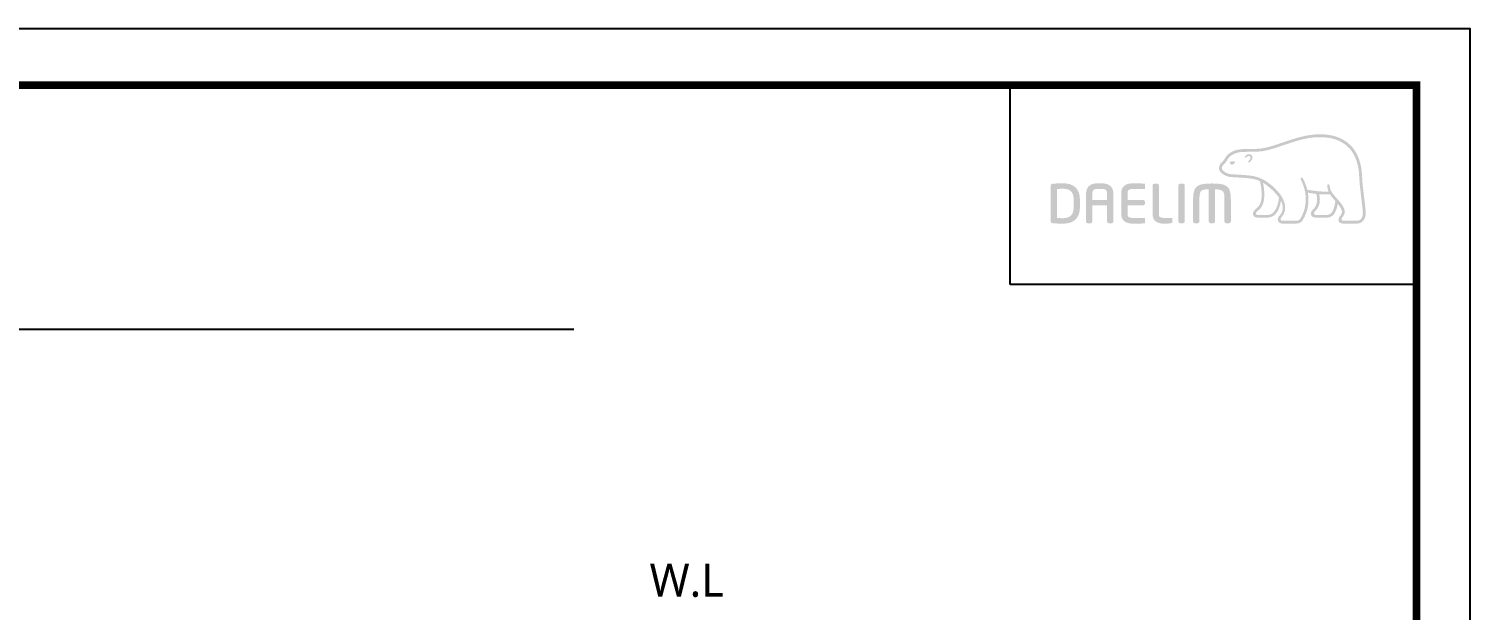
# Model space of a CAD drawing. Extents: x 6534 to 7663, y 0 to 827.
# Drawn here: x 7172.8 to 7662.8, y 629.1 to 826.8 of the extents above; entities that cross this region are included whole.
import ezdxf

# ---------------------------------------------------------------- set-up
doc = ezdxf.new("R2010")
doc.units = 0
doc.header["$LTSCALE"] = 30
doc.header["$MEASUREMENT"] = 0
doc.layers.get('0').update_dxf_attribs({"linetype": 'CONTINUOUS'})
doc.layers.add('치수선', color=7, linetype='CONTINUOUS', lineweight=20)
doc.styles.add('Daelim Dimension', font='NanumGothic.ttf')

msp = doc.modelspace()

# ---------------------------------------------------------------- hatches: boundary and pattern name
h = msp.add_hatch(color=5)
edge = h.paths.add_edge_path()
edge.add_spline(control_points=[(7622.57, 786.73), (7618.52, 791.27), (7612.22, 791.32), (7607.64, 790.56)], knot_values=[4, 4, 4, 4, 5, 5, 5, 5], degree=3, periodic=0)
edge.add_spline(control_points=[(7607.64, 790.56), (7604.86, 790.1), (7602.16, 789.18), (7599.55, 788.3)], knot_values=[5, 5, 5, 5, 6, 6, 6, 6], degree=3, periodic=0)
edge.add_spline(control_points=[(7599.55, 788.3), (7597.39, 787.55), (7595.13, 786.78), (7592.88, 786.29)], knot_values=[6, 6, 6, 6, 7, 7, 7, 7], degree=3, periodic=0)
edge.add_spline(control_points=[(7592.88, 786.29), (7591.32, 785.96), (7589.35, 785.95), (7587.61, 785.94)], knot_values=[7, 7, 7, 7, 8, 8, 8, 8], degree=3, periodic=0)
edge.add_spline(control_points=[(7587.61, 785.94), (7587.61, 785.94), (7585.96, 785.92), (7585.96, 785.92)], knot_values=[8.00001, 8.00001, 8.00001, 8.00001, 9, 9, 9, 9], degree=3, periodic=0)
edge.add_spline(control_points=[(7585.96, 785.92), (7582.7, 785.84), (7580.47, 784.71), (7579.36, 782.57)], knot_values=[9, 9, 9, 9, 10, 10, 10, 10], degree=3, periodic=0)
edge.add_spline(control_points=[(7579.36, 782.57), (7579.36, 782.57), (7579.3, 782.47), (7579.3, 782.47)], knot_values=[10.00001, 10.00001, 10.00001, 10.00001, 11, 11, 11, 11], degree=3, periodic=0)
edge.add_spline(control_points=[(7579.3, 782.47), (7579.12, 782.16), (7578.88, 781.89), (7578.6, 781.63)], knot_values=[11, 11, 11, 11, 12, 12, 12, 12], degree=3, periodic=0)
edge.add_spline(control_points=[(7578.6, 781.63), (7578.3, 781.33), (7577.99, 781.03), (7577.78, 780.65)], knot_values=[12, 12, 12, 12, 13, 13, 13, 13], degree=3, periodic=0)
edge.add_spline(control_points=[(7577.78, 780.65), (7577.36, 779.91), (7577.32, 779.17), (7577.68, 778.49)], knot_values=[13, 13, 13, 13, 14, 14, 14, 14], degree=3, periodic=0)
edge.add_spline(control_points=[(7577.68, 778.49), (7578.38, 777.18), (7580.34, 776.48), (7581.52, 776.39), (7581.52, 776.39), (7583.27, 776.29), (7583.27, 776.29)], knot_values=[14, 14, 14, 14, 15, 15, 15, 16, 16, 16, 16], degree=3, periodic=0)
edge.add_spline(control_points=[(7583.27, 776.29), (7585.13, 776.18), (7587.46, 776.04), (7588.83, 775.8)], knot_values=[16, 16, 16, 16, 17, 17, 17, 17], degree=3, periodic=0)
edge.add_spline(control_points=[(7588.83, 775.8), (7589.71, 775.64), (7590.55, 775.37), (7591.33, 775.02)], knot_values=[17, 17, 17, 17, 18, 18, 18, 18], degree=3, periodic=0)
edge.add_spline(control_points=[(7591.33, 775.02), (7591.37, 774.93), (7592.06, 772.38), (7591.92, 769.58)], knot_values=[18, 18, 18, 18, 19, 19, 19, 19], degree=3, periodic=0)
edge.add_spline(control_points=[(7591.92, 769.58), (7591.8, 767.02), (7590.66, 766.13), (7589.86, 765.48)], knot_values=[19, 19, 19, 19, 20, 20, 20, 20], degree=3, periodic=0)
edge.add_spline(control_points=[(7589.86, 765.48), (7589.85, 765.46), (7589.06, 764.85), (7589.01, 764.09)], knot_values=[20, 20, 20, 20, 21, 21, 21, 21], degree=3, periodic=0)
edge.add_spline(control_points=[(7589.01, 764.09), (7588.97, 763.68), (7589.08, 763.31), (7589.33, 763.06)], knot_values=[21, 21, 21, 21, 22, 22, 22, 22], degree=3, periodic=0)
edge.add_spline(control_points=[(7589.33, 763.06), (7589.6, 762.76), (7590, 762.62), (7590.53, 762.62), (7590.53, 762.62), (7594.06, 762.62), (7594.06, 762.62)], knot_values=[22, 22, 22, 22, 23, 23, 23, 24, 24, 24, 24], degree=3, periodic=0)
edge.add_spline(control_points=[(7594.06, 762.62), (7596.96, 762.62), (7598.19, 766.01), (7598.49, 768.37)], knot_values=[24, 24, 24, 24, 25, 25, 25, 25], degree=3, periodic=0)
edge.add_spline(control_points=[(7598.49, 768.37), (7599.35, 766.68), (7599.33, 764.76), (7598.24, 763.55)], knot_values=[25, 25, 25, 25, 26, 26, 26, 26], degree=3, periodic=0)
edge.add_spline(control_points=[(7598.24, 763.55), (7598.24, 763.55), (7597.3, 762.68), (7597.41, 761.84)], knot_values=[26.00001, 26.00001, 26.00001, 26.00001, 27, 27, 27, 27], degree=3, periodic=0)
edge.add_spline(control_points=[(7597.41, 761.84), (7597.5, 760.95), (7598.23, 760.6), (7598.82, 760.6), (7598.82, 760.6), (7603.86, 760.6), (7603.86, 760.6)], knot_values=[27, 27, 27, 27, 28, 28, 28, 29, 29, 29, 29], degree=3, periodic=0)
edge.add_spline(control_points=[(7603.86, 760.6), (7604.75, 760.6), (7605.46, 761.01), (7605.93, 761.78)], knot_values=[29, 29, 29, 29, 30, 30, 30, 30], degree=3, periodic=0)
edge.add_spline(control_points=[(7605.93, 761.78), (7607.99, 765.17), (7608.09, 768.5), (7607.64, 771.1)], knot_values=[30, 30, 30, 30, 31, 31, 31, 31], degree=3, periodic=0)
edge.add_spline(control_points=[(7607.64, 771.1), (7608.25, 770.98), (7609.28, 770.79), (7610.54, 770.66)], knot_values=[31, 31, 31, 31, 32, 32, 32, 32], degree=3, periodic=0)
edge.add_spline(control_points=[(7610.54, 770.66), (7610.61, 770.3), (7610.76, 769.51), (7610.76, 769.51)], knot_values=[32, 32, 32, 32, 33, 33, 33, 33], degree=3, periodic=0)
edge.add_spline(control_points=[(7610.76, 769.51), (7610.78, 769.21), (7610.78, 768.94), (7610.78, 768.68)], knot_values=[33, 33, 33, 33, 34, 34, 34, 34], degree=3, periodic=0)
edge.add_spline(control_points=[(7610.78, 768.68), (7610.78, 766.73), (7609.92, 765.89), (7609.43, 765.41)], knot_values=[34, 34, 34, 34, 35, 35, 35, 35], degree=3, periodic=0)
edge.add_spline(control_points=[(7609.43, 765.41), (7609.41, 765.41), (7608.76, 764.73), (7608.68, 764.17)], knot_values=[35, 35, 35, 35, 36, 36, 36, 36], degree=3, periodic=0)
edge.add_spline(control_points=[(7608.68, 764.17), (7608.68, 764.17), (7608.54, 763.59), (7609.04, 763.07)], knot_values=[36.00001, 36.00001, 36.00001, 36.00001, 37, 37, 37, 37], degree=3, periodic=0)
edge.add_spline(control_points=[(7609.04, 763.07), (7609.32, 762.78), (7609.77, 762.62), (7610.37, 762.62), (7610.37, 762.62), (7614.27, 762.62), (7614.27, 762.62)], knot_values=[37, 37, 37, 37, 38, 38, 38, 39, 39, 39, 39], degree=3, periodic=0)
edge.add_spline(control_points=[(7614.27, 762.62), (7616.78, 762.62), (7617.54, 765.71), (7617.79, 767.3)], knot_values=[39, 39, 39, 39, 40, 40, 40, 40], degree=3, periodic=0)
edge.add_spline(control_points=[(7617.79, 767.3), (7618.24, 766.73), (7618.74, 766.06), (7619.05, 765.41)], knot_values=[40, 40, 40, 40, 41, 41, 41, 41], degree=3, periodic=0)
edge.add_spline(control_points=[(7619.05, 765.41), (7619.26, 764.97), (7619.29, 764.48), (7619.13, 764.02)], knot_values=[41, 41, 41, 41, 42, 42, 42, 42], degree=3, periodic=0)
edge.add_spline(control_points=[(7619.13, 764.02), (7618.88, 763.19), (7617.83, 762.6), (7618.05, 761.6)], knot_values=[42, 42, 42, 42, 43, 43, 43, 43], degree=3, periodic=0)
edge.add_spline(control_points=[(7618.05, 761.6), (7618.23, 760.83), (7618.87, 760.6), (7619.53, 760.6), (7619.53, 760.6), (7624.55, 760.6), (7624.55, 760.6)], knot_values=[43, 43, 43, 43, 44, 44, 44, 45, 45, 45, 45], degree=3, periodic=0)
edge.add_spline(control_points=[(7624.55, 760.6), (7624.59, 760.6), (7625.6, 760.59), (7626.4, 761.45)], knot_values=[45, 45, 45, 45, 46, 46, 46, 46], degree=3, periodic=0)
edge.add_spline(control_points=[(7626.4, 761.45), (7627.15, 762.26), (7627.44, 763.47), (7627.27, 765.15)], knot_values=[46, 46, 46, 46, 47, 47, 47, 47], degree=3, periodic=0)
edge.add_spline(control_points=[(7627.27, 765.15), (7627.27, 765.15), (7626.51, 771.71), (7626.51, 771.71)], knot_values=[0, 0, 0, 0, 1, 1, 1, 1], degree=3, periodic=0)
edge.add_spline(control_points=[(7626.51, 771.71), (7626.23, 773.62), (7626.19, 774.64), (7626.14, 775.65), (7626.14, 775.65), (7625.96, 778.24), (7625.96, 778.24)], knot_values=[1, 1, 1, 1, 2, 2, 2, 3, 3, 3, 3], degree=3, periodic=0)
edge.add_spline(control_points=[(7625.96, 778.24), (7625.58, 781.78), (7624.43, 784.64), (7622.57, 786.73)], knot_values=[3, 3, 3, 3, 4, 4, 4, 4], degree=3, periodic=0)
edge = h.paths.add_edge_path(flags=16)
edge.add_spline(control_points=[(7593.09, 785.36), (7595.4, 785.85), (7597.68, 786.63), (7599.87, 787.38)], knot_values=[31, 31, 31, 31, 32, 32, 32, 32], degree=3, periodic=0)
edge.add_spline(control_points=[(7599.87, 787.38), (7602.43, 788.26), (7605.09, 789.16), (7607.81, 789.62)], knot_values=[32, 32, 32, 32, 33, 33, 33, 33], degree=3, periodic=0)
edge.add_spline(control_points=[(7607.81, 789.62), (7612.15, 790.33), (7618.1, 790.29), (7621.83, 786.1)], knot_values=[33, 33, 33, 33, 34, 34, 34, 34], degree=3, periodic=0)
edge.add_spline(control_points=[(7621.83, 786.1), (7623.56, 784.15), (7624.63, 781.47), (7625, 778.14), (7625, 778.14), (7625.18, 775.61), (7625.18, 775.61)], knot_values=[34, 34, 34, 34, 35, 35, 35, 36, 36, 36, 36], degree=3, periodic=0)
edge.add_spline(control_points=[(7625.18, 775.61), (7625.22, 774.58), (7625.28, 773.53), (7625.55, 771.58), (7625.55, 771.58), (7626.31, 765.04), (7626.31, 765.04)], knot_values=[36, 36, 36, 36, 37, 37, 37, 38, 38, 38, 38], degree=3, periodic=0)
edge.add_spline(control_points=[(7626.31, 765.04), (7626.44, 763.68), (7626.22, 762.71), (7625.71, 762.12)], knot_values=[38, 38, 38, 38, 39, 39, 39, 39], degree=3, periodic=0)
edge.add_spline(control_points=[(7625.71, 762.12), (7625.21, 761.57), (7624.59, 761.56), (7624.55, 761.56), (7624.55, 761.56), (7619.62, 761.56), (7619.62, 761.56)], knot_values=[0, 0, 0, 0, 1, 1, 1, 2, 2, 2, 2], degree=3, periodic=0)
edge.add_spline(control_points=[(7619.62, 761.56), (7619.31, 761.56), (7619.08, 761.69), (7619.08, 762.04)], knot_values=[2, 2, 2, 2, 3, 3, 3, 3], degree=3, periodic=0)
edge.add_spline(control_points=[(7619.08, 762.04), (7619.08, 762.56), (7619.74, 762.98), (7619.99, 763.65)], knot_values=[3, 3, 3, 3, 4, 4, 4, 4], degree=3, periodic=0)
edge.add_spline(control_points=[(7619.99, 763.65), (7620.27, 764.36), (7620.24, 765.13), (7619.92, 765.82)], knot_values=[4, 4, 4, 4, 5, 5, 5, 5], degree=3, periodic=0)
edge.add_spline(control_points=[(7619.92, 765.82), (7619.33, 767.06), (7618.46, 768.04), (7617.62, 768.99)], knot_values=[5, 5, 5, 5, 6, 6, 6, 6], degree=3, periodic=0)
edge.add_spline(control_points=[(7617.62, 768.99), (7616.42, 770.33), (7615.14, 771.62), (7615.05, 773.47)], knot_values=[6, 6, 6, 6, 7, 7, 7, 7], degree=3, periodic=0)
edge.add_spline(control_points=[(7615.05, 773.47), (7615.03, 773.73), (7614.92, 773.99), (7614.65, 773.98)], knot_values=[7, 7, 7, 7, 8, 8, 8, 8], degree=3, periodic=0)
edge.add_spline(control_points=[(7614.65, 773.98), (7614.39, 773.97), (7614.21, 773.73), (7614.22, 773.39)], knot_values=[8, 8, 8, 8, 9, 9, 9, 9], degree=3, periodic=0)
edge.add_spline(control_points=[(7614.22, 773.39), (7614.27, 772.68), (7614.46, 772.04), (7614.7, 771.46)], knot_values=[9, 9, 9, 9, 10, 10, 10, 10], degree=3, periodic=0)
edge.add_spline(control_points=[(7614.7, 771.46), (7611.46, 771.32), (7608.2, 771.96), (7607.41, 772.13)], knot_values=[10, 10, 10, 10, 11, 11, 11, 11], degree=3, periodic=0)
edge.add_spline(control_points=[(7607.41, 772.13), (7606.84, 774.45), (7605.91, 775.96), (7605.9, 775.99)], knot_values=[11, 11, 11, 11, 12, 12, 12, 12], degree=3, periodic=0)
edge.add_spline(control_points=[(7605.9, 775.99), (7605.75, 776.22), (7605.5, 776.3), (7605.32, 776.19)], knot_values=[12, 12, 12, 12, 13, 13, 13, 13], degree=3, periodic=0)
edge.add_spline(control_points=[(7605.32, 776.19), (7605.13, 776.07), (7605.09, 775.8), (7605.23, 775.57)], knot_values=[13, 13, 13, 13, 14, 14, 14, 14], degree=3, periodic=0)
edge.add_spline(control_points=[(7605.23, 775.57), (7605.27, 775.5), (7609.13, 768.94), (7605.11, 762.26)], knot_values=[14, 14, 14, 14, 15, 15, 15, 15], degree=3, periodic=0)
edge.add_spline(control_points=[(7605.11, 762.26), (7604.82, 761.78), (7604.42, 761.56), (7603.86, 761.56), (7603.86, 761.56), (7598.85, 761.56), (7598.85, 761.56)], knot_values=[15, 15, 15, 15, 16, 16, 16, 17, 17, 17, 17], degree=3, periodic=0)
edge.add_spline(control_points=[(7598.85, 761.56), (7598.64, 761.56), (7598.34, 761.71), (7598.34, 762.05)], knot_values=[17, 17, 17, 17, 18, 18, 18, 18], degree=3, periodic=0)
edge.add_spline(control_points=[(7598.34, 762.05), (7598.34, 762.4), (7598.82, 762.91), (7598.82, 762.91)], knot_values=[18, 18, 18, 18, 19, 19, 19, 19], degree=3, periodic=0)
edge.add_spline(control_points=[(7598.82, 762.91), (7600.83, 765.17), (7599.82, 768.67), (7597.87, 771)], knot_values=[19, 19, 19, 19, 20, 20, 20, 20], degree=3, periodic=0)
edge.add_spline(control_points=[(7597.87, 771), (7595.99, 773.24), (7592.92, 776.05), (7589, 776.75)], knot_values=[20, 20, 20, 20, 21, 21, 21, 21], degree=3, periodic=0)
edge.add_spline(control_points=[(7589, 776.75), (7587.58, 777), (7585.22, 777.14), (7583.32, 777.25), (7583.32, 777.25), (7581.59, 777.35), (7581.59, 777.35)], knot_values=[21, 21, 21, 21, 22, 22, 22, 23, 23, 23, 23], degree=3, periodic=0)
edge.add_spline(control_points=[(7581.59, 777.35), (7580.63, 777.42), (7579.04, 778.01), (7578.54, 778.94)], knot_values=[23, 23, 23, 23, 24, 24, 24, 24], degree=3, periodic=0)
edge.add_spline(control_points=[(7578.54, 778.94), (7578.32, 779.32), (7578.35, 779.73), (7578.63, 780.16)], knot_values=[24, 24, 24, 24, 25, 25, 25, 25], degree=3, periodic=0)
edge.add_spline(control_points=[(7578.63, 780.16), (7578.79, 780.44), (7579.04, 780.69), (7579.29, 780.95)], knot_values=[25, 25, 25, 25, 26, 26, 26, 26], degree=3, periodic=0)
edge.add_spline(control_points=[(7579.29, 780.95), (7579.59, 781.26), (7579.9, 781.57), (7580.15, 782)], knot_values=[26, 26, 26, 26, 27, 27, 27, 27], degree=3, periodic=0)
edge.add_spline(control_points=[(7580.15, 782), (7580.15, 782), (7580.22, 782.13), (7580.22, 782.13)], knot_values=[27.00001, 27.00001, 27.00001, 27.00001, 28, 28, 28, 28], degree=3, periodic=0)
edge.add_spline(control_points=[(7580.22, 782.13), (7581.17, 783.94), (7583.09, 784.88), (7585.99, 784.96)], knot_values=[28, 28, 28, 28, 29, 29, 29, 29], degree=3, periodic=0)
edge.add_spline(control_points=[(7585.99, 784.96), (7585.99, 784.96), (7587.61, 784.98), (7587.61, 784.98)], knot_values=[29.00001, 29.00001, 29.00001, 29.00001, 30, 30, 30, 30], degree=3, periodic=0)
edge.add_spline(control_points=[(7587.61, 784.98), (7589.38, 784.99), (7591.42, 785), (7593.09, 785.36)], knot_values=[30, 30, 30, 30, 31, 31, 31, 31], degree=3, periodic=0)
edge = h.paths.add_edge_path(flags=0)
edge.add_spline(control_points=[(7588.31, 784), (7588.65, 783.75), (7588.87, 783.38), (7588.81, 782.93)], knot_values=[8, 8, 8, 8, 9, 9, 9, 9], degree=3, periodic=0)
edge.add_spline(control_points=[(7588.81, 782.93), (7588.74, 782.28), (7588.18, 781.59), (7587.76, 781.37)], knot_values=[7, 7, 7, 7, 8, 8, 8, 8], degree=3, periodic=0)
edge.add_spline(control_points=[(7587.76, 781.37), (7587.61, 781.32), (7587.42, 781.35), (7587.37, 781.49)], knot_values=[6, 6, 6, 6, 7, 7, 7, 7], degree=3, periodic=0)
edge.add_spline(control_points=[(7587.37, 781.49), (7587.29, 781.64), (7587.38, 781.82), (7587.52, 781.9)], knot_values=[5, 5, 5, 5, 6, 6, 6, 6], degree=3, periodic=0)
edge.add_spline(control_points=[(7587.52, 781.9), (7587.76, 782.05), (7588.11, 782.51), (7588.16, 782.91)], knot_values=[4, 4, 4, 4, 5, 5, 5, 5], degree=3, periodic=0)
edge.add_spline(control_points=[(7588.16, 782.91), (7588.18, 783.16), (7588.11, 783.35), (7587.92, 783.49)], knot_values=[3, 3, 3, 3, 4, 4, 4, 4], degree=3, periodic=0)
edge.add_spline(control_points=[(7587.92, 783.49), (7587.4, 783.85), (7586.8, 783.14), (7586.74, 783.09)], knot_values=[2, 2, 2, 2, 3, 3, 3, 3], degree=3, periodic=0)
edge.add_spline(control_points=[(7586.74, 783.09), (7586.63, 782.96), (7586.44, 782.93), (7586.33, 783.03)], knot_values=[1, 1, 1, 1, 2, 2, 2, 2], degree=3, periodic=0)
edge.add_spline(control_points=[(7586.33, 783.03), (7586.2, 783.14), (7586.22, 783.33), (7586.33, 783.46)], knot_values=[0, 0, 0, 0, 1, 1, 1, 1], degree=3, periodic=0)
edge.add_spline(control_points=[(7586.33, 783.46), (7586.65, 783.81), (7587.52, 784.54), (7588.31, 784)], knot_values=[9, 9, 9, 9, 10, 10, 10, 10], degree=3, periodic=0)
edge = h.paths.add_edge_path(flags=16)
edge.add_spline(control_points=[(7592.82, 769.53), (7592.92, 771.56), (7592.62, 773.42), (7592.4, 774.45), (7592.4, 774.45), (7595.55, 772.65), (7597.85, 769.41)], knot_values=[5, 5, 5, 5, 6, 6, 6, 7, 7, 7, 7], degree=3, periodic=0)
edge.add_spline(control_points=[(7597.85, 769.41), (7597.68, 768.04), (7596.91, 763.52), (7594.06, 763.52), (7594.06, 763.52), (7590.53, 763.52), (7590.53, 763.52)], knot_values=[0, 0, 0, 0, 1, 1, 1, 2, 2, 2, 2], degree=3, periodic=0)
edge.add_spline(control_points=[(7590.53, 763.52), (7590.26, 763.52), (7589.96, 763.74), (7589.96, 764.08)], knot_values=[2, 2, 2, 2, 3, 3, 3, 3], degree=3, periodic=0)
edge.add_spline(control_points=[(7589.96, 764.08), (7589.96, 764.42), (7590.4, 764.76), (7590.44, 764.78)], knot_values=[3, 3, 3, 3, 4, 4, 4, 4], degree=3, periodic=0)
edge.add_spline(control_points=[(7590.44, 764.78), (7591.33, 765.48), (7592.67, 766.57), (7592.82, 769.53)], knot_values=[4, 4, 4, 4, 5, 5, 5, 5], degree=3, periodic=0)
edge = h.paths.add_edge_path(flags=0)
edge.add_spline(control_points=[(7582.9, 781.57), (7582.9, 781.57), (7583.01, 781.52), (7582.85, 781.33)], knot_values=[1.00001, 1.00001, 1.00001, 1.00001, 2, 2, 2, 2], degree=3, periodic=0)
edge.add_spline(control_points=[(7582.85, 781.33), (7582.42, 780.73), (7581.99, 780.6), (7581.99, 780.6)], knot_values=[2, 2, 2, 2, 2.99999, 2.99999, 2.99999, 2.99999], degree=3, periodic=0)
edge.add_spline(control_points=[(7581.99, 780.6), (7581.99, 780.6), (7581.67, 780.49), (7581.49, 780.7)], knot_values=[3.00001, 3.00001, 3.00001, 3.00001, 4, 4, 4, 4], degree=3, periodic=0)
edge.add_spline(control_points=[(7581.49, 780.7), (7581.13, 781.13), (7581.11, 781.37), (7581.11, 781.37), (7581.11, 781.37), (7581.08, 781.55), (7581.26, 781.59)], knot_values=[4, 4, 4, 4, 5, 5, 5, 6, 6, 6, 6], degree=3, periodic=0)
edge.add_spline(control_points=[(7582.9, 781.57), (7581.99, 781.93), (7581.26, 781.59), (7581.26, 781.59)], knot_values=[0.00001, 0.00001, 0.00001, 0.00001, 1, 1, 1, 1], degree=3, periodic=0)
edge = h.paths.add_edge_path(flags=16)
edge.add_spline(control_points=[(7611.51, 770.58), (7612.61, 770.5), (7613.99, 770.45), (7615.18, 770.52)], knot_values=[6, 6, 6, 6, 7, 7, 7, 7], degree=3, periodic=0)
edge.add_spline(control_points=[(7615.18, 770.52), (7615.63, 769.81), (7616.39, 768.92), (7616.97, 768.25)], knot_values=[7, 7, 7, 7, 8, 8, 8, 8], degree=3, periodic=0)
edge.add_spline(control_points=[(7616.97, 768.25), (7616.96, 768.19), (7616.65, 763.52), (7614.27, 763.52)], knot_values=[9, 9, 9, 9, 10, 10, 10, 10], degree=3, periodic=0)
edge.add_spline(control_points=[(7614.27, 763.52), (7614.27, 763.52), (7610.25, 763.52), (7610.25, 763.52)], knot_values=[0, 0, 0, 0, 1, 1, 1, 1], degree=3, periodic=0)
edge.add_spline(control_points=[(7610.25, 763.52), (7609.94, 763.52), (7609.7, 763.77), (7609.7, 764.08)], knot_values=[1, 1, 1, 1, 2, 2, 2, 2], degree=3, periodic=0)
edge.add_spline(control_points=[(7609.7, 764.08), (7609.7, 764.38), (7610.04, 764.75), (7610.06, 764.76)], knot_values=[2, 2, 2, 2, 3, 3, 3, 3], degree=3, periodic=0)
edge.add_spline(control_points=[(7610.06, 764.76), (7610.89, 765.56), (7611.72, 766.64), (7611.72, 768.67)], knot_values=[3, 3, 3, 3, 4, 4, 4, 4], degree=3, periodic=0)
edge.add_spline(control_points=[(7611.72, 768.67), (7611.72, 768.96), (7611.7, 769.27), (7611.66, 769.6)], knot_values=[4, 4, 4, 4, 5, 5, 5, 5], degree=3, periodic=0)
edge.add_spline(control_points=[(7611.66, 769.6), (7611.66, 769.6), (7611.55, 770.19), (7611.51, 770.58)], knot_values=[5.00001, 5.00001, 5.00001, 5.00001, 6, 6, 6, 6], degree=3, periodic=0)
h = msp.add_hatch(color=5)
edge = h.paths.add_edge_path()
edge.add_spline(control_points=[(7530.17, 768.6), (7530.17, 772.31), (7528.19, 774.27), (7524.45, 774.27)], knot_values=[7, 7, 7, 7, 8, 8, 8, 8], degree=3, periodic=0)
edge.add_spline(control_points=[(7524.45, 774.27), (7523.08, 774.27), (7521.35, 774.19), (7520.78, 774.09)], knot_values=[0, 0, 0, 0, 1, 1, 1, 1], degree=3, periodic=0)
edge.add_spline(control_points=[(7520.78, 774.09), (7520.43, 774.03), (7520.2, 773.77), (7520.2, 773.42), (7520.2, 773.42), (7520.2, 761.42), (7520.2, 761.42)], knot_values=[1, 1, 1, 1, 2, 2, 2, 3, 3, 3, 3], degree=3, periodic=0)
edge.add_spline(control_points=[(7520.2, 761.42), (7520.2, 761.05), (7520.43, 760.8), (7520.8, 760.71)], knot_values=[3, 3, 3, 3, 4, 4, 4, 4], degree=3, periodic=0)
edge.add_spline(control_points=[(7520.8, 760.71), (7521.35, 760.64), (7523.07, 760.55), (7524.45, 760.55)], knot_values=[4, 4, 4, 4, 5, 5, 5, 5], degree=3, periodic=0)
edge.add_spline(control_points=[(7524.45, 760.55), (7528.19, 760.55), (7530.17, 762.52), (7530.17, 766.23), (7530.17, 766.23), (7530.17, 768.6), (7530.17, 768.6)], knot_values=[5, 5, 5, 5, 6, 6, 6, 7, 7, 7, 7], degree=3, periodic=0)
edge = h.paths.add_edge_path(flags=16)
edge.add_spline(control_points=[(7524.44, 772.42), (7526.93, 772.42), (7528.04, 771.24), (7528.04, 768.6), (7528.04, 768.6), (7528.04, 768.01), (7528.04, 767.42)], knot_values=[4, 4, 4, 4, 5, 5, 5, 5.5, 5.5, 5.5, 5.5], degree=3, periodic=0)
edge.add_spline(control_points=[(7528.04, 767.42), (7528.04, 766.82), (7528.04, 766.23), (7528.04, 766.23)], knot_values=[5.5, 5.5, 5.5, 5.5, 6, 6, 6, 6], degree=3, periodic=0)
edge.add_spline(control_points=[(7528.04, 766.23), (7528.04, 763.66), (7526.86, 762.4), (7524.45, 762.4)], knot_values=[0, 0, 0, 0, 1, 1, 1, 1], degree=3, periodic=0)
edge.add_spline(control_points=[(7524.45, 762.4), (7524.45, 762.4), (7522.79, 762.43), (7522.36, 762.45), (7522.36, 762.45), (7522.36, 772.32), (7522.36, 772.32)], knot_values=[1.00001, 1.00001, 1.00001, 1.00001, 2, 2, 2, 3, 3, 3, 3], degree=3, periodic=0)
edge.add_spline(control_points=[(7522.36, 772.32), (7523.23, 772.41), (7524.44, 772.42), (7524.44, 772.42)], knot_values=[3, 3, 3, 3, 4, 4, 4, 4], degree=3, periodic=0)
h = msp.add_hatch(color=5)
edge = h.paths.add_edge_path()
edge.add_spline(control_points=[(7541.55, 770.41), (7541.55, 773.08), (7540.27, 774.27), (7537.4, 774.27)], knot_values=[13, 13, 13, 13, 14, 14, 14, 14], degree=3, periodic=0)
edge.add_spline(control_points=[(7537.4, 774.27), (7537.4, 774.27), (7536.36, 774.27), (7536.36, 774.27)], knot_values=[0.00001, 0.00001, 0.00001, 0.00001, 1, 1, 1, 1], degree=3, periodic=0)
edge.add_spline(control_points=[(7536.36, 774.27), (7533.49, 774.27), (7532.23, 773.08), (7532.23, 770.41), (7532.23, 770.41), (7532.23, 761.26), (7532.23, 761.26)], knot_values=[1, 1, 1, 1, 2, 2, 2, 3, 3, 3, 3], degree=3, periodic=0)
edge.add_spline(control_points=[(7532.23, 761.26), (7532.23, 760.94), (7532.48, 760.68), (7532.8, 760.68)], knot_values=[3, 3, 3, 3, 4, 4, 4, 4], degree=3, periodic=0)
edge.add_spline(control_points=[(7532.8, 760.68), (7532.8, 760.68), (7533.8, 760.68), (7533.8, 760.68)], knot_values=[4.00001, 4.00001, 4.00001, 4.00001, 5, 5, 5, 5], degree=3, periodic=0)
edge.add_spline(control_points=[(7533.8, 760.68), (7534.13, 760.68), (7534.37, 760.99), (7534.37, 761.26), (7534.37, 761.26), (7534.37, 762.58), (7534.37, 763.92)], knot_values=[5, 5, 5, 5, 6, 6, 6, 6.5, 6.5, 6.5, 6.5], degree=3, periodic=0)
edge.add_spline(control_points=[(7534.37, 763.92), (7534.37, 765.26), (7534.37, 766.63), (7534.37, 766.74), (7534.37, 766.74), (7539.41, 766.74), (7539.41, 766.74)], knot_values=[6.5, 6.5, 6.5, 6.5, 7, 7, 7, 8, 8, 8, 8], degree=3, periodic=0)
edge.add_spline(control_points=[(7539.41, 766.74), (7539.41, 766.53), (7539.41, 761.26), (7539.41, 761.26)], knot_values=[8, 8, 8, 8, 9, 9, 9, 9], degree=3, periodic=0)
edge.add_spline(control_points=[(7539.41, 761.26), (7539.41, 760.93), (7539.67, 760.68), (7539.98, 760.68)], knot_values=[9, 9, 9, 9, 10, 10, 10, 10], degree=3, periodic=0)
edge.add_spline(control_points=[(7539.98, 760.68), (7539.98, 760.68), (7540.98, 760.68), (7540.98, 760.68)], knot_values=[10.00001, 10.00001, 10.00001, 10.00001, 11, 11, 11, 11], degree=3, periodic=0)
edge.add_spline(control_points=[(7540.98, 760.68), (7541.32, 760.68), (7541.55, 761), (7541.55, 761.26), (7541.55, 761.26), (7541.55, 770.41), (7541.55, 770.41)], knot_values=[11, 11, 11, 11, 12, 12, 12, 13, 13, 13, 13], degree=3, periodic=0)
edge = h.paths.add_edge_path(flags=16)
edge.add_spline(control_points=[(7534.37, 770.41), (7534.37, 772.1), (7534.85, 772.38), (7536.36, 772.38)], knot_values=[2, 2, 2, 2, 3, 3, 3, 3], degree=3, periodic=0)
edge.add_spline(control_points=[(7536.36, 772.38), (7536.36, 772.38), (7537.4, 772.38), (7537.4, 772.38)], knot_values=[3.00001, 3.00001, 3.00001, 3.00001, 4, 4, 4, 4], degree=3, periodic=0)
edge.add_spline(control_points=[(7537.4, 772.38), (7538.91, 772.38), (7539.41, 772.1), (7539.41, 770.41)], knot_values=[4, 4, 4, 4, 5, 5, 5, 5], degree=3, periodic=0)
edge.add_spline(control_points=[(7539.41, 770.41), (7539.41, 770.41), (7539.41, 768.78), (7539.41, 768.62)], knot_values=[5.00001, 5.00001, 5.00001, 5.00001, 6, 6, 6, 6], degree=3, periodic=0)
edge.add_spline(control_points=[(7539.41, 768.62), (7539.41, 768.62), (7534.37, 768.62), (7534.37, 768.62)], knot_values=[0, 0, 0, 0, 1, 1, 1, 1], degree=3, periodic=0)
edge.add_spline(control_points=[(7534.37, 768.62), (7534.37, 768.78), (7534.37, 770.41), (7534.37, 770.41)], knot_values=[1, 1, 1, 1, 2, 2, 2, 2], degree=3, periodic=0)
h = msp.add_hatch(color=5)
edge = h.paths.add_edge_path()
edge.add_spline(control_points=[(7546.35, 768.6), (7546.35, 768.77), (7546.35, 770.77), (7546.35, 770.77)], knot_values=[14, 14, 14, 14, 15, 15, 15, 15], degree=3, periodic=0)
edge.add_spline(control_points=[(7546.35, 770.77), (7546.35, 771.79), (7546.35, 772.35), (7548.33, 772.35), (7548.33, 772.35), (7549.32, 772.34), (7550.3, 772.34)], knot_values=[15, 15, 15, 15, 16, 16, 16, 16.5, 16.5, 16.5, 16.5], degree=3, periodic=0)
edge.add_spline(control_points=[(7550.3, 772.34), (7551.29, 772.34), (7552.27, 772.34), (7552.27, 772.34), (7552.27, 772.34), (7552.27, 772.79), (7552.27, 773.23)], knot_values=[16.5, 16.5, 16.5, 16.5, 17, 17, 17, 17.5, 17.5, 17.5, 17.5], degree=3, periodic=0)
edge.add_spline(control_points=[(7552.27, 773.23), (7552.27, 773.68), (7552.27, 774.13), (7552.27, 774.13)], knot_values=[17.5, 17.5, 17.5, 17.5, 18, 18, 18, 18], degree=3, periodic=0)
edge.add_spline(control_points=[(7552.27, 774.13), (7552.27, 774.13), (7551.87, 774.16), (7551.87, 774.16)], knot_values=[18.00001, 18.00001, 18.00001, 18.00001, 19, 19, 19, 19], degree=3, periodic=0)
edge.add_spline(control_points=[(7551.87, 774.16), (7551.07, 774.23), (7549.31, 774.27), (7548.31, 774.27)], knot_values=[19, 19, 19, 19, 20, 20, 20, 20], degree=3, periodic=0)
edge.add_spline(control_points=[(7548.31, 774.27), (7545.53, 774.27), (7544.19, 773.13), (7544.19, 770.77)], knot_values=[20, 20, 20, 20, 21, 21, 21, 21], degree=3, periodic=0)
edge.add_spline(control_points=[(7544.19, 770.77), (7544.19, 770.77), (7544.19, 764.05), (7544.19, 764.05)], knot_values=[0, 0, 0, 0, 1, 1, 1, 1], degree=3, periodic=0)
edge.add_spline(control_points=[(7544.19, 764.05), (7544.19, 761.7), (7545.53, 760.55), (7548.31, 760.55)], knot_values=[1, 1, 1, 1, 2, 2, 2, 2], degree=3, periodic=0)
edge.add_spline(control_points=[(7548.31, 760.55), (7549.54, 760.55), (7551.2, 760.58), (7551.87, 760.64)], knot_values=[2, 2, 2, 2, 3, 3, 3, 3], degree=3, periodic=0)
edge.add_spline(control_points=[(7551.87, 760.64), (7551.87, 760.64), (7552.18, 760.67), (7552.18, 760.67)], knot_values=[3.00001, 3.00001, 3.00001, 3.00001, 3.99999, 3.99999, 3.99999, 3.99999], degree=3, periodic=0)
edge.add_spline(control_points=[(7552.18, 760.67), (7552.18, 760.67), (7552.18, 760.67), (7552.18, 760.67), (7552.18, 760.67), (7552.27, 760.68), (7552.27, 760.68)], knot_values=[3.99999, 3.99999, 3.99999, 3.99999, 4, 4, 4, 4.99999, 4.99999, 4.99999, 4.99999], degree=3, periodic=0)
edge.add_spline(control_points=[(7552.27, 760.68), (7552.27, 760.68), (7552.27, 760.68), (7552.27, 760.68), (7552.27, 760.68), (7552.27, 761.13), (7552.27, 761.58)], knot_values=[4.99999, 4.99999, 4.99999, 4.99999, 5.25, 5.25, 5.25, 5.5, 5.5, 5.5, 5.5], degree=3, periodic=0)
edge.add_spline(control_points=[(7552.27, 761.58), (7552.27, 762.03), (7552.27, 762.48), (7552.27, 762.48), (7552.27, 762.48), (7548.33, 762.48), (7548.33, 762.48)], knot_values=[5.5, 5.5, 5.5, 5.5, 6, 6, 6, 7, 7, 7, 7], degree=3, periodic=0)
edge.add_spline(control_points=[(7548.33, 762.48), (7546.35, 762.48), (7546.35, 763.04), (7546.35, 764.05), (7546.35, 764.05), (7546.35, 766.55), (7546.35, 766.75)], knot_values=[7, 7, 7, 7, 8, 8, 8, 9, 9, 9, 9], degree=3, periodic=0)
edge.add_spline(control_points=[(7546.35, 766.75), (7546.54, 766.75), (7551.67, 766.75), (7551.67, 766.75)], knot_values=[9, 9, 9, 9, 10, 10, 10, 10], degree=3, periodic=0)
edge.add_spline(control_points=[(7551.67, 766.75), (7551.99, 766.75), (7552.27, 767), (7552.27, 767.32)], knot_values=[10, 10, 10, 10, 11, 11, 11, 11], degree=3, periodic=0)
edge.add_spline(control_points=[(7552.27, 767.32), (7552.27, 767.32), (7552.27, 767.99), (7552.27, 767.99)], knot_values=[11.00001, 11.00001, 11.00001, 11.00001, 12, 12, 12, 12], degree=3, periodic=0)
edge.add_spline(control_points=[(7552.27, 767.99), (7552.27, 768.33), (7551.99, 768.6), (7551.67, 768.6), (7551.67, 768.6), (7546.54, 768.6), (7546.35, 768.6)], knot_values=[12, 12, 12, 12, 13, 13, 13, 14, 14, 14, 14], degree=3, periodic=0)
h = msp.add_hatch(color=5)
edge = h.paths.add_edge_path()
edge.add_spline(control_points=[(7570.78, 768.66), (7570.78, 771.9), (7571.23, 772.22), (7573.98, 772.23)], knot_values=[5, 5, 5, 5, 6, 6, 6, 6], degree=3, periodic=0)
edge.add_spline(control_points=[(7573.98, 772.23), (7573.98, 772.04), (7573.98, 761.26), (7573.98, 761.26)], knot_values=[6, 6, 6, 6, 7, 7, 7, 7], degree=3, periodic=0)
edge.add_spline(control_points=[(7573.98, 761.26), (7573.98, 760.92), (7574.23, 760.68), (7574.55, 760.68)], knot_values=[7, 7, 7, 7, 8, 8, 8, 8], degree=3, periodic=0)
edge.add_spline(control_points=[(7574.55, 760.68), (7574.55, 760.68), (7575.55, 760.68), (7575.55, 760.68)], knot_values=[8.00001, 8.00001, 8.00001, 8.00001, 9, 9, 9, 9], degree=3, periodic=0)
edge.add_spline(control_points=[(7575.55, 760.68), (7575.91, 760.68), (7576.12, 760.99), (7576.12, 761.26), (7576.12, 761.26), (7576.12, 772), (7576.12, 772.21)], knot_values=[9, 9, 9, 9, 10, 10, 10, 11, 11, 11, 11], degree=3, periodic=0)
edge.add_spline(control_points=[(7576.12, 772.21), (7577.41, 772.2), (7578.23, 772.07), (7578.69, 771.61)], knot_values=[11, 11, 11, 11, 12, 12, 12, 12], degree=3, periodic=0)
edge.add_spline(control_points=[(7578.69, 771.61), (7579.22, 771.1), (7579.3, 770.14), (7579.3, 768.66), (7579.3, 768.66), (7579.3, 761.26), (7579.3, 761.26)], knot_values=[12, 12, 12, 12, 13, 13, 13, 14, 14, 14, 14], degree=3, periodic=0)
edge.add_spline(control_points=[(7579.3, 761.26), (7579.3, 760.94), (7579.57, 760.68), (7579.88, 760.68)], knot_values=[14, 14, 14, 14, 15, 15, 15, 15], degree=3, periodic=0)
edge.add_spline(control_points=[(7579.88, 760.68), (7579.88, 760.68), (7580.9, 760.68), (7580.9, 760.68)], knot_values=[15.00001, 15.00001, 15.00001, 15.00001, 16, 16, 16, 16], degree=3, periodic=0)
edge.add_spline(control_points=[(7580.9, 760.68), (7581.23, 760.68), (7581.47, 761), (7581.47, 761.26), (7581.47, 761.26), (7581.47, 768.83), (7581.47, 768.83)], knot_values=[16, 16, 16, 16, 17, 17, 17, 18, 18, 18, 18], degree=3, periodic=0)
edge.add_spline(control_points=[(7581.47, 768.83), (7581.47, 773.43), (7579.95, 774.21), (7575.05, 774.21)], knot_values=[18, 18, 18, 18, 19, 19, 19, 19], degree=3, periodic=0)
edge.add_spline(control_points=[(7575.05, 774.21), (7570.16, 774.21), (7568.63, 773.43), (7568.63, 768.83)], knot_values=[19, 19, 19, 19, 20, 20, 20, 20], degree=3, periodic=0)
edge.add_spline(control_points=[(7568.63, 768.83), (7568.63, 768.83), (7568.63, 761.26), (7568.63, 761.26)], knot_values=[0, 0, 0, 0, 1, 1, 1, 1], degree=3, periodic=0)
edge.add_spline(control_points=[(7568.63, 761.26), (7568.63, 760.93), (7568.89, 760.68), (7569.22, 760.68)], knot_values=[1, 1, 1, 1, 2, 2, 2, 2], degree=3, periodic=0)
edge.add_spline(control_points=[(7569.22, 760.68), (7569.22, 760.68), (7570.22, 760.68), (7570.22, 760.68)], knot_values=[2.00001, 2.00001, 2.00001, 2.00001, 3, 3, 3, 3], degree=3, periodic=0)
edge.add_spline(control_points=[(7570.22, 760.68), (7570.58, 760.68), (7570.78, 760.99), (7570.78, 761.26), (7570.78, 761.26), (7570.78, 768.66), (7570.78, 768.66)], knot_values=[3, 3, 3, 3, 4, 4, 4, 5, 5, 5, 5], degree=3, periodic=0)
h = msp.add_hatch(color=5)
edge = h.paths.add_edge_path()
edge.add_spline(control_points=[(7558.83, 762.48), (7556.99, 762.48), (7556.99, 763.18), (7556.99, 763.85), (7556.99, 763.85), (7556.99, 773.55), (7556.99, 773.55)], knot_values=[9, 9, 9, 9, 10, 10, 10, 11, 11, 11, 11], degree=3, periodic=0)
edge.add_spline(control_points=[(7556.99, 773.55), (7556.99, 773.88), (7556.71, 774.16), (7556.38, 774.16)], knot_values=[11, 11, 11, 11, 12, 12, 12, 12], degree=3, periodic=0)
edge.add_spline(control_points=[(7556.38, 774.16), (7556.38, 774.16), (7555.46, 774.16), (7555.46, 774.16)], knot_values=[12.00001, 12.00001, 12.00001, 12.00001, 12.99999, 12.99999, 12.99999, 12.99999], degree=3, periodic=0)
edge.add_spline(control_points=[(7555.46, 774.16), (7555.13, 774.16), (7554.84, 773.88), (7554.84, 773.55), (7554.84, 773.55), (7554.84, 764.05), (7554.84, 764.05)], knot_values=[0, 0, 0, 0, 1, 1, 1, 2, 2, 2, 2], degree=3, periodic=0)
edge.add_spline(control_points=[(7554.84, 764.05), (7554.84, 760.95), (7556.97, 760.55), (7558.81, 760.55)], knot_values=[2, 2, 2, 2, 3, 3, 3, 3], degree=3, periodic=0)
edge.add_spline(control_points=[(7558.81, 760.55), (7560.16, 760.55), (7560.49, 760.61), (7560.9, 760.68)], knot_values=[3, 3, 3, 3, 4, 4, 4, 4], degree=3, periodic=0)
edge.add_spline(control_points=[(7560.9, 760.68), (7560.9, 760.68), (7561.14, 760.71), (7561.14, 760.71)], knot_values=[4.00001, 4.00001, 4.00001, 4.00001, 4.99999, 4.99999, 4.99999, 4.99999], degree=3, periodic=0)
edge.add_spline(control_points=[(7561.14, 760.71), (7561.14, 760.71), (7561.14, 760.71), (7561.14, 760.71), (7561.14, 760.71), (7561.44, 760.76), (7561.44, 760.76)], knot_values=[4.99999, 4.99999, 4.99999, 4.99999, 5.499995, 5.499995, 5.499995, 5.99999, 5.99999, 5.99999, 5.99999], degree=3, periodic=0)
edge.add_spline(control_points=[(7561.44, 760.76), (7561.44, 760.76), (7561.44, 760.76), (7561.44, 760.76), (7561.44, 760.76), (7561.54, 760.78), (7561.54, 760.78)], knot_values=[5.99999, 5.99999, 5.99999, 5.99999, 6.499995, 6.499995, 6.499995, 6.99999, 6.99999, 6.99999, 6.99999], degree=3, periodic=0)
edge.add_spline(control_points=[(7561.54, 760.78), (7561.54, 760.78), (7561.54, 760.78), (7561.54, 760.78), (7561.54, 760.78), (7561.54, 761.2), (7561.54, 761.63)], knot_values=[6.99999, 6.99999, 6.99999, 6.99999, 7.25, 7.25, 7.25, 7.5, 7.5, 7.5, 7.5], degree=3, periodic=0)
edge.add_spline(control_points=[(7561.54, 761.63), (7561.54, 762.06), (7561.54, 762.48), (7561.54, 762.48), (7561.54, 762.48), (7558.83, 762.48), (7558.83, 762.48)], knot_values=[7.5, 7.5, 7.5, 7.5, 8, 8, 8, 9, 9, 9, 9], degree=3, periodic=0)
h = msp.add_hatch(color=5)
edge = h.paths.add_edge_path()
edge.add_spline(control_points=[(7565.23, 760.68), (7565.58, 760.68), (7565.79, 760.99), (7565.79, 761.26), (7565.79, 761.26), (7565.79, 773.57), (7565.79, 773.57)], knot_values=[4, 4, 4, 4, 5, 5, 5, 6, 6, 6, 6], degree=3, periodic=0)
edge.add_spline(control_points=[(7565.79, 773.57), (7565.79, 773.89), (7565.55, 774.16), (7565.23, 774.16)], knot_values=[6, 6, 6, 6, 7, 7, 7, 7], degree=3, periodic=0)
edge.add_spline(control_points=[(7565.23, 774.16), (7565.23, 774.16), (7564.23, 774.16), (7564.23, 774.16)], knot_values=[7.00001, 7.00001, 7.00001, 7.00001, 7.99999, 7.99999, 7.99999, 7.99999], degree=3, periodic=0)
edge.add_spline(control_points=[(7564.23, 774.16), (7563.87, 774.16), (7563.65, 773.86), (7563.65, 773.57), (7563.65, 773.57), (7563.65, 761.26), (7563.65, 761.26)], knot_values=[0, 0, 0, 0, 1, 1, 1, 2, 2, 2, 2], degree=3, periodic=0)
edge.add_spline(control_points=[(7563.65, 761.26), (7563.65, 760.93), (7563.92, 760.68), (7564.23, 760.68)], knot_values=[2, 2, 2, 2, 3, 3, 3, 3], degree=3, periodic=0)
edge.add_spline(control_points=[(7564.23, 760.68), (7564.23, 760.68), (7565.23, 760.68), (7565.23, 760.68)], knot_values=[3.00001, 3.00001, 3.00001, 3.00001, 4, 4, 4, 4], degree=3, periodic=0)

# ---------------------------------------------------------------- linework, layer by layer
at = {"color": 5, "ltscale": 0.5}
msp.add_line((7506.45, 739.81), (7506.45, 807.6), dxfattribs=at)
at = {"color": 5, "ltscale": 40}
msp.add_line((7644.57, 739.81), (7506.45, 739.81), dxfattribs=at)
at = {"ltscale": 0.5}
msp.add_line((6667.46, 724.65), (7358.15, 724.65), dxfattribs=at)
msp.add_lwpolyline([(6534.42, 0), (7662.82, 0), (7662.82, 826.8), (6534.42, 826.8)], close=True, dxfattribs=at)
at = {"color": 5, "linetype": 'ByBlock', "lineweight": 200, "const_width": 2.6}
msp.add_lwpolyline([(6552.57, 35.4), (7644.57, 35.4), (7644.57, 807.6), (6552.57, 807.6)], close=True, dxfattribs=at)

# ---------------------------------------------------------------- texts
at = {"layer": '치수선', "insert": (7409.09, 644.94), "char_height": 11.25, "attachment_point": 3, "style": 'Daelim Dimension'}
msp.add_mtext_dynamic_manual_height_columns('W.L', width=17.4109, gutter_width=12.5, heights=[0], dxfattribs=at)

doc.saveas('drawing.dxf')
